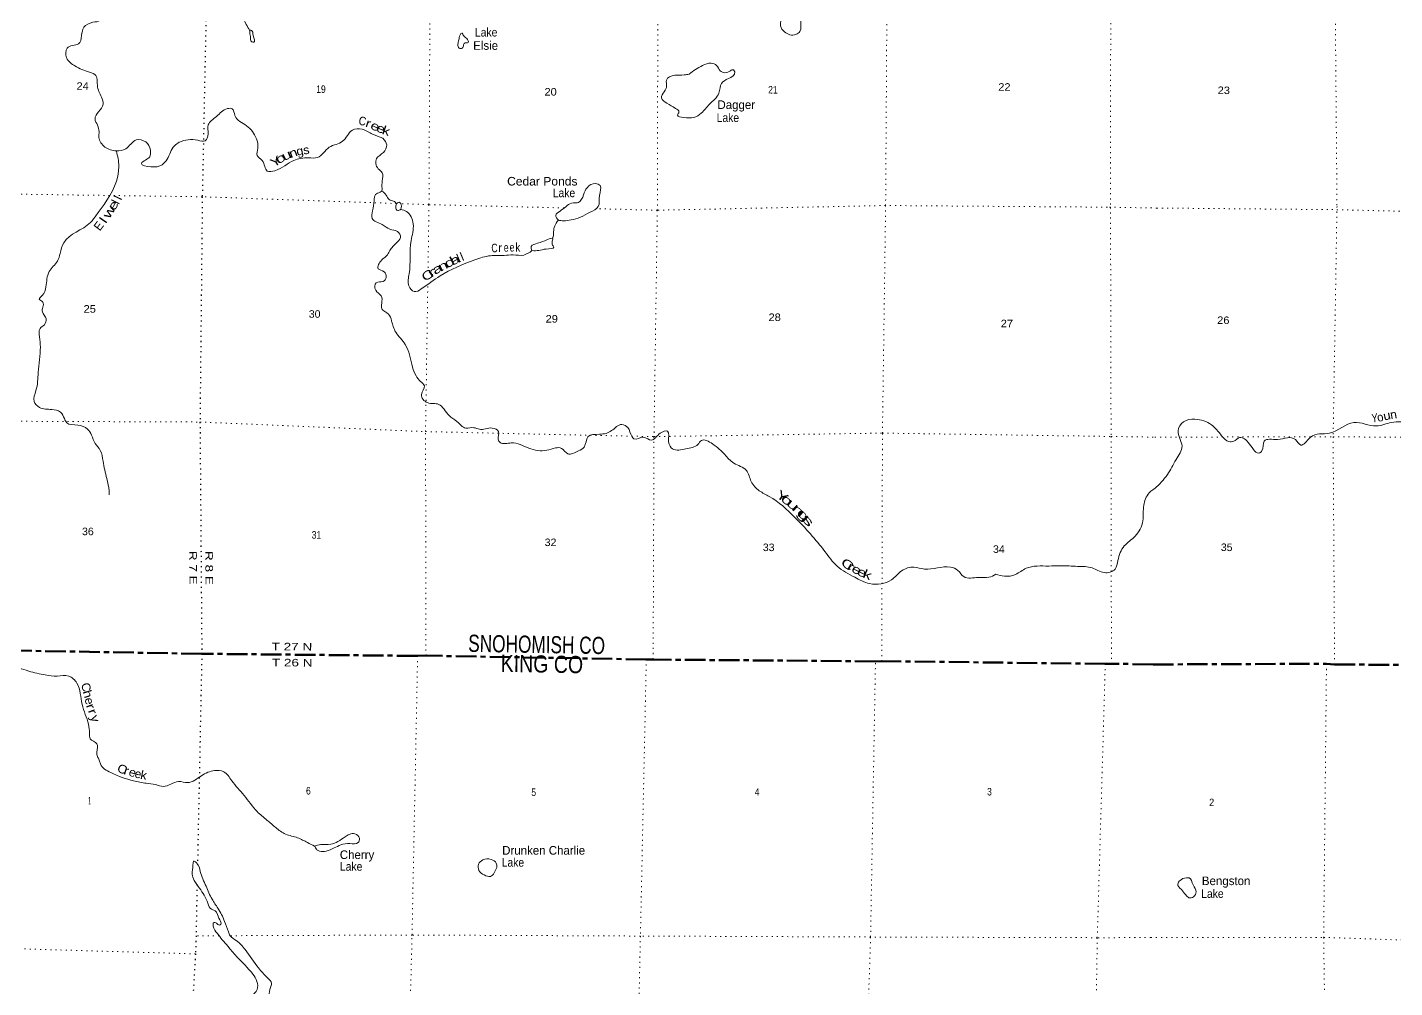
# Model space of a CAD drawing. Header units: feet. Extents: x -248627 to 3, y 0 to 184934.
# Drawn here: x -211854 to -180004, y 95020 to 117394 of the extents above; entities that cross this region are included whole.
import ezdxf

# ---------------------------------------------------------------- set-up
doc = ezdxf.new("R2010")
doc.units = ezdxf.units.FT
doc.header["$LTSCALE"] = 80
doc.linetypes.add('DOTTED', pattern=[1.5, 0.3, -1.2])
doc.linetypes.add('LONG_DASH_SHORT_DASH', pattern=[9.9, 6, -1.2, 1.5, -1.2])
for name, color, linetype, lineweight in [('11', 7, 'LONG_DASH_SHORT_DASH', 60), ('39', 7, 'Continuous', 13), ('41', 7, 'Continuous', 13), ('6', 7, 'DOTTED', 25), ('7', 7, 'DOTTED', 13)]:
    doc.layers.add(name, color=color, linetype=linetype, lineweight=lineweight)
doc.layers.add('12', color=7, linetype='Continuous')

msp = doc.modelspace()

# ---------------------------------------------------------------- linework, layer by layer
at = {"layer": '11'}
for points in [[(-185631.5, 102551.36), (-186601.21, 102568.07), (-186744.18, 102564.35), (-191950.81, 102626.53), (-192097.8, 102622.82), (-197276.3, 102664.75), (-197435.36, 102667.13), (-202567.41, 102755.38), (-202768.78, 102749.77), (-207790.2, 102799.42), (-212918.23, 102887.66), (-213061.19, 102887.98), (-216570.11, 102734.55)], [(-185631.5, 102551.36), (-181591.66, 102565.33), (-181403.19, 102552.95), (-176375.98, 102503.39), (-176208.43, 102496.48), (-171029.37, 102445.43), (-170741.37, 102437.33), (-165688.03, 102376.99), (-165441.86, 102385.08), (-160535.51, 102247.3), (-160116.6, 102237.91), (-155110.53, 102146.48), (-155005.8, 102145.45), (-154694.67, 102141.11)]]:
    msp.add_lwpolyline(points, dxfattribs=at)
at = {"layer": '39'}
for points in [[(-210155.56, 124498.8), (-210134.91, 124105.07), (-209933.97, 123969.38), (-209728.91, 123861.94), (-209607.13, 123512.48), (-209597.67, 123308.6), (-209449.16, 123146.8), (-209324.59, 123057.7), (-209361.99, 122666.22), (-209399.22, 122337.3), (-209331.37, 122131.27), (-209344.1, 121913.3), (-209371.19, 121606.57), (-209567.44, 121290.12), (-209873.99, 121119.24), (-210173.91, 121148.17), (-210429.44, 121207.28), (-210546.43, 121136.9), (-210617.15, 121054.3), (-210716.39, 120858.74), (-210679.06, 120547.82), (-210604.99, 120406.36), (-210395.41, 120466.45), (-210266.97, 120324.87), (-210293.75, 120119.05), (-210374.88, 119921.43), (-210306.95, 119743.65), (-210233.04, 119547.7), (-210215.47, 119359.95), (-210226.02, 119198.5), (-210141.89, 119052.98), (-210283.26, 118907.97), (-210380.42, 118734.61), (-210258.3, 118500.2), (-209999.19, 118289.7), (-209947.39, 118105.91), (-210056.91, 117839.72), (-210164.48, 117551.33), (-210327.69, 117511.33), (-210535.42, 117394.73), (-210590.36, 117201.08), (-210661.4, 117009.49), (-210804.48, 116969.45), (-210923.46, 116907.14), (-210938.21, 116685.15), (-210745.49, 116494.99), (-210403.64, 116346.87), (-210254.86, 116271.86), (-210223.35, 116037.65), (-210127.5, 115766.96), (-210087.73, 115601.37), (-210196.97, 115428.03), (-210278, 115262.7), (-210220.06, 115113.21), (-210182.24, 114965.78), (-210186.67, 114830.55), (-210046.39, 114606.19), (-209778.87, 114516.78), (-209563.29, 114562.72), (-209317.03, 114770.06), (-209095.69, 114723.14), (-208987.54, 114529.13), (-209004.11, 114375.77), (-209102.98, 114303.33), (-209195.84, 114222.8), (-208974.59, 114143.58), (-208716.72, 114193.46), (-208597.54, 114322.37), (-208427.48, 114636.86), (-208314.49, 114715.33), (-207885.48, 114762.8), (-207712.36, 114752.32), (-207643.43, 114909.6), (-207640.79, 115121.53), (-207448.91, 115320.92), (-207194.68, 115499.99), (-207079.92, 115497.71), (-207019.99, 115338.12), (-206903.62, 115202.63), (-206746.87, 115101.35), (-206518.23, 114800.1), (-206486.68, 114578), (-206499.27, 114406.46), (-206382.83, 114289.13), (-206264.77, 114044.64), (-206085.54, 114054.33), (-205649.93, 114291.52), (-205303.43, 114353.31), (-205091.99, 114362.93), (-204819.46, 114600.49), (-204508.98, 114739.06), (-204282.7, 114996.91), (-204057.12, 115022.64), (-203811.82, 114905.02), (-203574.5, 114815.67)], [(-209606.97, 123414.5), (-209430.61, 123290.06), (-209231.33, 123271.45), (-209117.03, 123113.75), (-209103.98, 122764.54), (-209098.78, 122481.95), (-208968.62, 122241.46), (-208785.65, 122154.26), (-208373.89, 121818.27), (-208136.54, 121741.04), (-207923.84, 121494.31), (-207584.47, 121190.79), (-207462.54, 120891.79), (-207246.24, 120503.77), (-206945.6, 120038.85), (-206809.57, 119743.86), (-206891.41, 119306.04), (-206918.75, 118914.53), (-206823.73, 118367.33), (-206806.66, 118012.05), (-206839.82, 117695.23), (-206753.95, 117458.88), (-206675.81, 117329.53)], [(-193814.41, 118479.34), (-193908.4, 118697.55), (-194062.96, 118855.33), (-194201.86, 118867.75), (-194334.96, 118795.39), (-194474.01, 118755.33), (-194621.22, 118676.95), (-194692.53, 118394.53), (-194818.25, 118098.1), (-194897.05, 118005.43), (-195028.14, 117933.07), (-194988.05, 117874.44), (-194730.28, 117887.99), (-194456.64, 117824.8), (-194304, 117697.3), (-194306.8, 117430.87), (-194218.63, 117289.39), (-193951.03, 117226.21), (-193858.19, 117300.69), (-193837.41, 117518.63), (-193792.31, 117789), (-193705.18, 117972.48), (-193656.37, 118135.86), (-193718.42, 118259.12), (-193770.45, 118368.23), (-193814.41, 118479.34)], [(-206675.81, 117329.53), (-206631.53, 117323.37), (-206593.63, 117202.18), (-206575.97, 117048.74), (-206624.27, 117054.91), (-206656.12, 117180.12), (-206668.01, 117244.74), (-206675.81, 117329.53)], [(-201799.88, 117100.57), (-201771.34, 117219.59), (-201734.97, 117261.89), (-201686.85, 117193.16), (-201618.57, 117134.47), (-201586.64, 117039.53), (-201655.12, 117031.61), (-201691.49, 116989.31), (-201723.95, 116906.63), (-201792.39, 116910.82), (-201824.34, 116999.7), (-201799.88, 117100.57)], [(-196438.38, 116305.36), (-196127.71, 116506.5), (-195922.18, 116558.52), (-195797.5, 116507.77), (-195715.31, 116384.47), (-195602.71, 116335.77), (-195475.71, 116383.93), (-195407.2, 116403.96), (-195377.14, 116355.45), (-195520.56, 116200.35), (-195685.99, 116089.71), (-195743.04, 115863.78), (-195965.29, 115603.9), (-196155.18, 115396.43), (-196326.62, 115295.9), (-196570.25, 115296.45), (-196707.01, 115349.23), (-196674.57, 115421.82), (-196754.86, 115506.78), (-196953.83, 115628.33), (-197080.31, 115751.74), (-197019.48, 115894.91), (-196962.71, 116027.99), (-196966.33, 116163.24), (-196772.7, 116277.85), (-196555.22, 116285.44), (-196438.38, 116305.36)], [(-203574.5, 114815.67), (-203482.36, 114653.99), (-203557.38, 114480.58), (-203718.88, 114335.62), (-203737.35, 114218.59), (-203679.32, 114099.37), (-203584.96, 114006.31), (-203585.53, 113816.58), (-203590.08, 113638.97), (-203594.27, 113584.48), (-203634.63, 113554.3), (-203741.51, 113500.04), (-203776.15, 113358.83), (-203813.12, 113116.7), (-203823.71, 112939.11), (-203588.55, 112801.32), (-203411.69, 112691.93), (-203232.65, 112637.03), (-203162.59, 112499.62), (-203271.73, 112360.6), (-203425.34, 112165.16), (-203467.84, 112090.57), (-203597.05, 111973.79), (-203678.2, 111770.11), (-203541.49, 111701.18), (-203495.57, 111569.88), (-203568.34, 111473.16), (-203725.47, 111445.26), (-203740.09, 111269.69), (-203613.63, 111138.2), (-203598.04, 110964.58), (-203598.42, 110837.43), (-203439.73, 110709.91), (-203369.71, 110558.37), (-203273.85, 110295.76), (-203049.21, 110002.58), (-202799.69, 109275.39), (-202693.38, 109141.94), (-202605.09, 109040.82), (-202674.14, 108839.13), (-202533.76, 108651.1), (-202270.12, 108610.14), (-202031.29, 108351.24), (-201846.47, 108211.56), (-201641.56, 108055.68), (-201454.27, 108067.37), (-201323.51, 108028.72), (-201025.43, 108058.33), (-200878.69, 107975.24), (-200885.27, 107795.62), (-200839.17, 107722.85), (-200581.48, 107712.18), (-200173.11, 107590.16), (-199754.46, 107540.77), (-199550.93, 107596.83), (-199412.04, 107584.41), (-199267.44, 107460.96), (-199011.53, 107526.99), (-198884.42, 107615.51), (-198795.11, 107857.52), (-198525.14, 107913.43), (-198243, 107997.57), (-198004.98, 108142.36), (-197864.26, 108069.38), (-197774.25, 107867.34), (-197724.09, 107810.71), (-197502.51, 107842.5), (-197317.47, 107777.5), (-197111.61, 107938.51), (-196942.35, 107982.53), (-196914.9, 107736.22), (-196822.76, 107572.53), (-196514.7, 107573.85), (-196234.52, 107678.18), (-196151.7, 107766.8), (-195896.22, 107689.53), (-195607.03, 107438.59), (-195398.21, 107242.34), (-195102.75, 107070.11), (-194990.76, 106811.5), (-194804.15, 106597.12), (-194572.99, 106465.41), (-193976.45, 105977.63), (-193276.11, 105182.81), (-192987.19, 104841.05), (-192581.24, 104581.78), (-192233.35, 104433.65), (-191721.67, 104523.33), (-191479.42, 104736.73), (-191205.35, 104816.85), (-190953.8, 104771.88), (-190351.63, 104818.97), (-190178.71, 104741.88), (-190040.21, 104596.24), (-189693.95, 104577.3), (-189454.34, 104580.8), (-189295.05, 104655.12)], [(-209777.78, 114509.06), (-209722.62, 114162.34), (-210067.42, 113266.84), (-210245.36, 113023.03), (-210382.81, 112847.74), (-211006.44, 112376.89), (-211089.77, 112122.75), (-211154.73, 111947.3), (-211344.73, 111707.55), (-211420.32, 111346.42), (-211511.54, 111144.79), (-211576.23, 111058.15), (-211495.88, 110993.37), (-211492.21, 110876.29), (-211504.61, 110767.32), (-211416.51, 110601.6), (-211457.19, 110466.46), (-211558.14, 110375.86), (-211568.79, 110182.12), (-211551.38, 109945.91), (-211601.48, 109352.6), (-211653.09, 108930.87), (-211698.14, 108680.68), (-211571.7, 108539.09), (-211283.89, 108491.99), (-211082.71, 108428.95), (-210990.54, 108277.35), (-210936.45, 108182.35), (-210676.85, 108129.26), (-210451.61, 108031.85), (-210359.4, 107894.37), (-210271.38, 107700.4), (-210155.08, 107536.63), (-210091.39, 107286.19), (-210001.99, 106880.27), (-209950.49, 106595.54), (-209950.77, 106500.68)], [(-199484.82, 112899.07), (-199544.89, 113010.21), (-199443.91, 113114.95), (-199310.72, 113215.57), (-199177.59, 113296), (-199012.43, 113315.82), (-198897.13, 113493.18), (-198816.1, 113658.51), (-198616.48, 113754.94), (-198511.92, 113710.3), (-198528.71, 113480.24), (-198553.63, 113223.96), (-198743.31, 113085.11), (-198971.17, 112970.57), (-199188.81, 112908.49), (-199362.03, 112888.7), (-199484.82, 112899.07)], [(-203254.96, 113280.94), (-203325.18, 113345.7), (-203425.74, 113382.26), (-203497.91, 113487.38), (-203593.53, 113580.77)], [(-203154.6, 113155.59), (-203156.22, 113288.81), (-203192.37, 113319.17), (-203240.76, 113297.07), (-203273.22, 113212.37), (-203225.16, 113125.47), (-203190.91, 113131.45), (-203154.6, 113155.59)], [(-200099.02, 112191.98), (-200288.59, 112089.47), (-200540.26, 112092.06), (-200745.67, 112080.41), (-201067.85, 112073.06), (-201426.52, 111979), (-202241.09, 111601.37), (-202676.89, 111301.61), (-202844.19, 111237.39), (-202964.61, 111368.86), (-202959.74, 111653.45), (-202913.15, 112424.38), (-202865.67, 112815.85), (-203023.88, 113102.82), (-203154.6, 113155.59)], [(-199484.82, 112899.07), (-199569.78, 112766.04), (-199594.35, 112630.86), (-199606.76, 112517.86), (-199619.09, 112478.31)], [(-200099.02, 112191.98), (-200114.84, 112288.9), (-199967.63, 112365.27), (-199735.83, 112449.52), (-199614.95, 112473.47), (-199631.32, 112384.7), (-199627.43, 112340.29), (-199593.4, 112271.58), (-199764.67, 112229.58), (-199941.96, 112195.67), (-200099.02, 112191.98)], [(-185597.83, 106639.54), (-185295.05, 106977.98), (-185094.48, 107323.15), (-184956.9, 107637.38), (-185049.53, 107995.96), (-184922.9, 108205.1), (-184655.54, 108265.58), (-184273.84, 108135.58), (-184034.1, 107880.75), (-183867.14, 107742.35), (-183751.89, 107751.73), (-183615.35, 107834.54), (-183385.61, 107685.01), (-183145.63, 107482.77), (-183098.31, 107524.38), (-183039.65, 107755.23), (-182735.74, 107794.31), (-182316.8, 107790.18), (-182191.69, 107662.72), (-181970.94, 107839.37), (-181520.11, 107940.12), (-180953.4, 108187.01), (-180430.07, 108108.21), (-180073.6, 108188.85), (-179675.85, 108132.34), (-179498.56, 107962.27), (-179226.78, 107843.88), (-179050.5, 107452.92), (-178717.56, 106965.74), (-178415.79, 106531.46), (-178334.06, 106078.31), (-178235.8, 105803.83), (-178231.09, 105688.07), (-178147.62, 105618.87), (-178021.86, 105633.41), (-177949.12, 105506.46), (-177854.72, 105537.09), (-177729.9, 105346.5), (-177584.32, 105113.64), (-177480.55, 104902.22), (-177167.16, 104720.3), (-176895.38, 104601.91), (-176663.77, 104862.61), (-176349.14, 104954.19), (-176118.87, 104920.36), (-175888.74, 104854.97)], [(-189295.05, 104655.12), (-189091.84, 104606.22), (-188838.02, 104648.04), (-188587.92, 104790.78), (-188060.24, 104844.09), (-187782.36, 104851.54), (-187387.76, 104836.52), (-187051.63, 104799.43), (-186768.05, 104689.8), (-186516.13, 104769.97), (-186449.08, 104975.7), (-186303.11, 105310.43), (-186048.73, 105539.96), (-185870.49, 105896.81), (-185849.28, 106258.06), (-185723.58, 106546.42), (-185639.28, 106620.76), (-185597.83, 106639.54)], [(-215912.19, 100967.72), (-215731.82, 101271.18), (-215649.1, 101329.53), (-215594.43, 101430.33), (-215489.47, 101516.88), (-215250.93, 101839.29), (-214896.06, 102006.03), (-214569.22, 102229.33), (-214230.18, 102490.97), (-213574.7, 102860.88), (-213375.1, 102951.26), (-213318.63, 102981.41), (-213194.19, 102847.91), (-212883.19, 102483.9), (-212559.67, 102267.2), (-212321.92, 102321.16), (-212041.67, 102447.69), (-211822.35, 102396.74), (-211438.05, 102307.06), (-211160.27, 102280.2), (-210890.48, 102277.57), (-210699.67, 102117.69), (-210580.34, 101620.89), (-210428.7, 101158.33), (-210405.17, 100944.32), (-210389.43, 100821.17), (-210232.74, 100701.73), (-210233.31, 100507.96), (-210221.53, 100407.01), (-210177.49, 100322.14), (-210149.56, 100233.27), (-209910.56, 100030.89), (-209377.56, 99839.96), (-209083.77, 99782.78), (-208870.43, 99752.02), (-208685.33, 99707.2), (-208330.61, 99823.47), (-208119.28, 99796.76), (-207798.65, 99959.53), (-207494.27, 100077.93), (-207278.91, 100049.19), (-207092.28, 99842.89), (-206805.37, 99499.11), (-206500.45, 99123), (-206271.5, 98924.68), (-206066.65, 98748.61), (-205837.57, 98596.72), (-205559.96, 98513.34), (-205326.74, 98399.78), (-205161.87, 98320.69)], [(-205161.87, 98320.69), (-205020.82, 98356.71), (-204785.23, 98360.21), (-204621.95, 98424.44), (-204452.5, 98533.05), (-204351.65, 98591.36), (-204226.77, 98607.22), (-204120.37, 98500.01), (-204146.85, 98399.15), (-204340.21, 98375.36), (-204553.73, 98345.56), (-204708.97, 98275.27), (-204896.45, 98201.01), (-205045.45, 98199.33), (-205113.79, 98237.83), (-205161.87, 98320.69)], [(-205107.5, 92688.58), (-205205.12, 92961.27), (-205429.28, 93183.61), (-205636.68, 93305.1), (-205742.87, 93481.6), (-205948.5, 93890.88), (-206210.55, 94288.83), (-206314.21, 94505.55), (-206407.9, 94563.15), (-206502.65, 94540.25), (-206599.83, 94638.14), (-206617.7, 94807.44), (-206500.91, 94978.99), (-206504.53, 95162.19), (-206733.35, 95489.25), (-207185.02, 95984.3), (-207434.24, 96287.48), (-207524.5, 96453.71), (-207515.41, 96534.1), (-207449.21, 96525.18), (-207379.47, 96479.98), (-207343.04, 96499.62), (-207373.89, 96598.65), (-207438.09, 96760.51), (-207495.56, 96821.65), (-207567.55, 96848.77), (-207648.13, 96986.7), (-207844.5, 97335.47), (-207966.72, 97516.21), (-208012.99, 97665.76), (-207996.04, 97884.92), (-207976.83, 97971.22), (-207922.98, 97940.31), (-207825.32, 97725.68), (-207691.14, 97383.76), (-207552.43, 97082.04), (-207416.54, 96870.93), (-207257.79, 96564.92), (-207170.57, 96320.23), (-207129.56, 96229.12), (-206988.31, 96120.58), (-206780.12, 95906.5), (-206468.19, 95481.73), (-206258.23, 95249.51), (-206163.48, 95119.45), (-206188.85, 95023.17), (-206213.38, 94838.33), (-206170.32, 94751.21), (-206083.79, 94760.14), (-206013.6, 94749.15), (-205917.13, 94596.92), (-205786.51, 94291.28), (-205580.22, 93932.31), (-205390.29, 93551.42), (-205199.55, 93232.91), (-205020.01, 92978.95), (-204764.26, 92685.6)], [(-200918.98, 97818.65), (-200930.76, 97919.6), (-201051.3, 98008.68), (-201244.63, 97997), (-201345.6, 97896.31), (-201333.96, 97750.96), (-201211.45, 97645.73), (-201068.59, 97613.11), (-200979.76, 97693.65), (-200918.98, 97818.65)], [(-184972.4, 97307.31), (-185055.62, 97434.37), (-185002.87, 97518), (-184855.95, 97579.67), (-184793.11, 97579.05), (-184699.59, 97415.08), (-184627.02, 97251.31), (-184690.39, 97136.22), (-184795.22, 97116.21), (-184868.24, 97180.05), (-184972.4, 97307.31)]]:
    msp.add_spline(points, degree=3, dxfattribs=at)
at = {"layer": '6'}
for points in [[(-207610.42, 127888.51), (-207620.72, 123895.55), (-207672.58, 118645.76), (-207778.66, 113446.55), (-207832.53, 108198.79), (-207790.2, 102799.42), (-207890.88, 97874.06)], [(-207900.18, 97418.62), (-207924.53, 96227.75), (-207935.84, 95807.95), (-208121.05, 92716.4)]]:
    msp.add_lwpolyline(points, dxfattribs=at)
at = {"layer": '7'}
msp.add_line((-207388.66, 96229.77), (-207924.53, 96227.75), dxfattribs=at)
for points in [[(-186613.89, 132841.62), (-186655.19, 129088.19), (-186622.59, 123803.9), (-186617.3, 118569.74), (-186621.92, 113201.14), (-186609.62, 107862.4), (-186601.21, 102568.07)], [(-197216.82, 132768.25), (-197165.47, 129085.6), (-197163.28, 123730.73), (-197164.97, 118428.35), (-197178.71, 113134.07), (-197256.82, 107858.1), (-197276.3, 102664.75)], [(-191950.81, 102626.53), (-191934.99, 107940.99), (-191860.83, 113243.21), (-191827.05, 118503.13), (-191829.34, 123823.69), (-191882.04, 129120.14), (-191910, 132162.89)], [(-181454.99, 131497.09), (-181465.83, 129110.23), (-181437.55, 123808.08), (-181393.34, 118553.12), (-181346.31, 113219.9), (-181436.71, 107855.15), (-181403.19, 102552.95)], [(-202520.16, 111794.16), (-202497.89, 113263.11), (-202474.28, 118492.77), (-202479.67, 121086.99)], [(-203253.15, 113289.35), (-207778.66, 113446.55), (-213180.55, 113523.3), (-216466.23, 113522.01)], [(-199350.62, 113186.76), (-202497.89, 113263.11), (-203157.26, 113286.01)], [(-185543.75, 113184.74), (-186696.21, 113204.1), (-191860.83, 113243.21), (-197178.71, 113134.07), (-198588.91, 113168.28)], [(-185543.75, 113184.74), (-181349.83, 113145.63), (-176186.81, 113021.1), (-170908.24, 112969.06), (-165614.18, 112869.54), (-160414.24, 112802.5), (-154621.35, 112801.66)], [(-202567.41, 102755.38), (-202578.06, 107975.03), (-202525.77, 111423.89)], [(-216518.35, 108109.35), (-213198.34, 108220.95), (-207832.53, 108198.79), (-202578.06, 107975.03), (-197256.82, 107858.1), (-191934.99, 107940.99), (-186609.62, 107862.4), (-185587.81, 107846.85)], [(-185587.81, 107846.85), (-181436.71, 107855.15), (-176137.15, 107813.42), (-170994.78, 107752.21), (-165663.76, 107720.7), (-160416.61, 107668.97), (-154657.51, 107544.07)], [(-202984.29, 92669.48), (-202892.83, 96246.71), (-202762.73, 102749.76)], [(-197435.36, 102667.13), (-197573.33, 96222.63), (-197653.08, 92622.01)], [(-192332.01, 92575.89), (-192211.54, 96200.47), (-192097.8, 102622.82)], [(-186744.18, 102564.35), (-186930.28, 96184.55), (-186986.22, 92530.84)], [(-181591.66, 102565.33), (-181657.28, 96191.11), (-181603.81, 92486.76)], [(-185684.04, 96186.13), (-186930.28, 96184.55), (-192211.54, 96200.47), (-197573.33, 96222.63), (-202892.83, 96246.71), (-207130.59, 96230.74)], [(-185684.04, 96186.13), (-181657.28, 96191.11), (-176311.21, 96012.18), (-170828.89, 95852.94), (-165508.67, 95747.89), (-160216.36, 95477.6), (-154741.59, 95319.78)], [(-207935.84, 95807.95), (-213178.45, 95959.01), (-216636.86, 95802.05)]]:
    msp.add_lwpolyline(points, dxfattribs=at)

# ---------------------------------------------------------------- texts
at = {"layer": '12'}
for s, width, p in [('SNOHOMISH CO', 0.75, (-201586.49, 102845.53)), ('KING CO', 0.85, (-200830.59, 102378.12))]:
    msp.add_text(s, height=400, rotation=359.015, dxfattribs=dict(at, width=width)).set_placement(p)
at = {"layer": '41'}
for s, width, p in [('Lake', 0.9, (-201426.81, 117180.44)), ('Lake', 0.9, (-195796.47, 115190.71)), ('Cedar Ponds', 1.05, (-200678.19, 113709.24)), ('Lake', 0.9, (-199614.38, 113437.38)), ('Lake', 0.9, (-204571.75, 97745.02)), ('Lake', 0.9, (-200803.57, 97839.49)), ('Lake', 0.9, (-184509.05, 97111.97))]:
    msp.add_text(s, height=200, dxfattribs=dict(at, width=width)).set_placement(p)
for s, p in [('Elsie', (-201468.17, 116871.14)), ('Dagger', (-195778.72, 115492.12)), ('Cherry', (-204575.26, 98017.93)), ('Drunken Charlie', (-200793.07, 98119.4)), ('Bengston', (-184494.22, 97409.89))]:
    msp.add_text(s, height=200, dxfattribs=at).set_placement(p)
for s, rotation, width, p in [('C', 350.164, 0.9, (-204150.28, 115127.76)), ('r', 341.337, 1.3, (-203996.06, 115085.57)), ('e', 334.445, 1.35, (-203882.67, 115045.64)), ('e', 336.809, 1.3, (-203745.76, 114983.77)), ('k', 341.584, 1.3, (-203607.9, 114916.63)), ('Y', 29.804, 1.35, (-206125.54, 114125.14)), ('o', 33.086, 1.55, (-206003.41, 114195.81)), ('u', 25.119, 1.5, (-205875.1, 114276.92)), ('n', 20.267, 1.3, (-205720.3, 114344.61)), ('g', 11.825, 1.1, (-205567.39, 114400.22)), ('s', 8.345, 1.1, (-205416.88, 114430.55)), ('l', 63.804, 1.1, (-209723.73, 113254.88)), ('l', 64.447, 1.1, (-209670.39, 113353.82)), ('w', 57.996, 1.55, (-209945.76, 112917.57)), ('e', 60.313, 1.45, (-209823.58, 113103.95)), ('l', 55.55, 1.4, (-210027.72, 112810.52)), ('C', 1.768, 0.75, (-201041.74, 112151.81)), ('e', 1.698, 0.75, (-200752.12, 112164.44)), ('e', 2.374, 0.75, (-200615.2, 112168.04)), ('k', 359.276, 0.85, (-200487.01, 112171.51)), ('a', 30.728, 1.6, (-202359.98, 111621.09)), ('n', 27.002, 1.5, (-202229.19, 111697.51)), ('d', 27.002, 1.6, (-202083.7, 111775.48)), ('a', 24.918, 1.45, (-201948.64, 111843.41)), ('C', 34.983, 1.45, (-202589.19, 111459.99)), ('r', 33.631, 1.8, (-202452.74, 111556.8)), ('Y', 5.184, 0.8, (-180532.69, 108188.2)), ('u', 13.185, 1.15, (-180245.62, 108232.15)), ('n', 9.516, 1.05, (-180092.17, 108265.4)), ('Y', 323.562, 1.55, (-194439.31, 106470.95)), ('o', 322.127, 1.75, (-194324.52, 106381.83)), ('u', 319.721, 2, (-194198.9, 106289.52)), ('n', 315.49, 2.15, (-194075.84, 106184.44)), ('g', 312.399, 2.05, (-193949.15, 106077.29)), ('s', 311.757, 2.2, (-193845.91, 105952.37)), ('C', 322.065, 1.55, (-192925.8, 104894.68)), ('r', 329.31, 1.7, (-192785.07, 104783.53)), ('e', 332.354, 1.4, (-192674.76, 104721.38)), ('e', 333.557, 1.4, (-192547.93, 104655.14)), ('k', 337.614, 1.45, (-192411.93, 104587.47)), ('C', 287.836, 1.05, (-210610.33, 102088.83)), ('h', 287.293, 1.2, (-210567.47, 101917.99)), ('e', 285.35, 1.1, (-210526.03, 101751.99)), ('r', 290.267, 1.35, (-210491.28, 101598.14)), ('y', 286.732, 1.2, (-210391.72, 101338.23)), ('r', 289.884, 1.35, (-210445.43, 101476.22)), ('C', 337.016, 1.15, (-209783.32, 100064.58)), ('r', 343.025, 1.25, (-209627.8, 99998.61)), ('e', 343.61, 1.1, (-209508.67, 99963.78)), ('k', 349.463, 1.1, (-209232.86, 99888.92))]:
    msp.add_text(s, height=200, rotation=rotation, dxfattribs=dict(at, width=width)).set_placement(p)
for s, rotation, p in [('E', 53.093, (-210165.78, 112635.68)), ('l', 22.755, (-201800.82, 111912.41)), ('l', 22.755, (-201718.49, 111947.58)), ('r', 1.136, (-200882.78, 112158.98)), ('o', 13.449, (-180391.78, 108198.64)), ('e', 347.858, (-209367.6, 99920.64))]:
    msp.add_text(s, height=200, rotation=rotation, dxfattribs=at).set_placement(p)
at = {"layer": '6', "width": 1.35}
for s, rotation, p in [('R 7 E', 270.449, (-208081.6, 105198.05)), ('R 8 E', 270.449, (-207708.97, 105193.51)), ('T 27 N', 359.433, (-206165.64, 102883.36)), ('T 26 N', 359.433, (-206159.31, 102510.34))]:
    msp.add_text(s, height=175, rotation=rotation, dxfattribs=at).set_placement(p)
at = {"layer": '7'}
for s, rotation, width, p in [('24', 359.871, 1.1, (-210708.66, 115939.06)), ('19', 359.871, 0.85, (-205124.84, 115866.87)), ('20', 359.871, 1.1, (-199808.4, 115804.3)), ('21', 359.871, 0.85, (-194597.41, 115853.13)), ('22', 359.871, 1.1, (-189237.38, 115917.76)), ('23', 359.435, 1.1, (-184127.28, 115841.45)), ('25', 359.871, 1.1, (-210543.99, 110747.18)), ('30', 359.871, 1.05, (-205298.24, 110628.72)), ('29', 359.871, 1.1, (-199781.85, 110515.98)), ('28', 359.871, 1.1, (-194589.02, 110552.74)), ('27', 359.871, 1.1, (-189179.28, 110407.35)), ('26', 359.435, 1.1, (-184139.37, 110484.27)), ('36', 359.871, 1.05, (-210580.76, 105562.83)), ('31', 359.871, 0.85, (-205230.79, 105481.56)), ('32', 359.871, 1.05, (-199803.39, 105308.51)), ('33', 359.871, 1.05, (-194722.09, 105192.28)), ('34', 359.871, 1.05, (-189360.03, 105149.78)), ('35', 359.435, 1.05, (-184053.68, 105194.5)), ('6', 359.871, 0.85, (-205363.67, 99520.09)), ('1', 359.871, 0.4, (-210438.28, 99291.31)), ('5', 359.871, 0.85, (-200114.68, 99486.07)), ('4', 359.871, 0.85, (-194909.86, 99490.51)), ('3', 359.871, 0.85, (-189497.65, 99498.52)), ('2', 359.435, 0.9, (-184325.84, 99250.39))]:
    msp.add_text(s, height=175, rotation=rotation, dxfattribs=dict(at, width=width)).set_placement(p)

doc.saveas('drawing.dxf')
